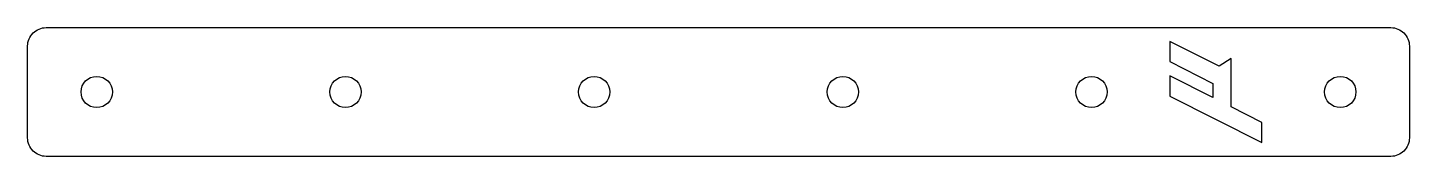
# Model space of a CAD drawing. Header units: millimetres. Extents: x -150 to 0, y -14 to 0.
import ezdxf

# ---------------------------------------------------------------- set-up
doc = ezdxf.new("R2010")
doc.units = ezdxf.units.MM
doc.layers.get('0').update_dxf_attribs({"linetype": 'CONTINUOUS'})

msp = doc.modelspace()

# ---------------------------------------------------------------- linework, layer by layer
msp.add_lwpolyline([(-150, -2, -0.414214), (-148, 0), (-2, 0, -0.414214), (0, -2), (0, -12, -0.414214), (-2, -14), (-148, -14, -0.414214), (-150, -12)], format="xyb", close=True)
msp.add_lwpolyline([(-16, -10.3), (-19.34, -8.61), (-19.34, -3.36), (-20.66, -4.2), (-26, -1.5), (-26, -3.7), (-21.32, -6.07), (-21.32, -7.61), (-26, -5.24), (-26, -7.44), (-16, -12.5)], close=True)
for centre in [(-142.5, -7), (-115.5, -7), (-88.5, -7), (-61.5, -7), (-34.5, -7), (-7.5, -7)]:
    msp.add_circle(centre, 1.7)

doc.saveas('drawing.dxf')
